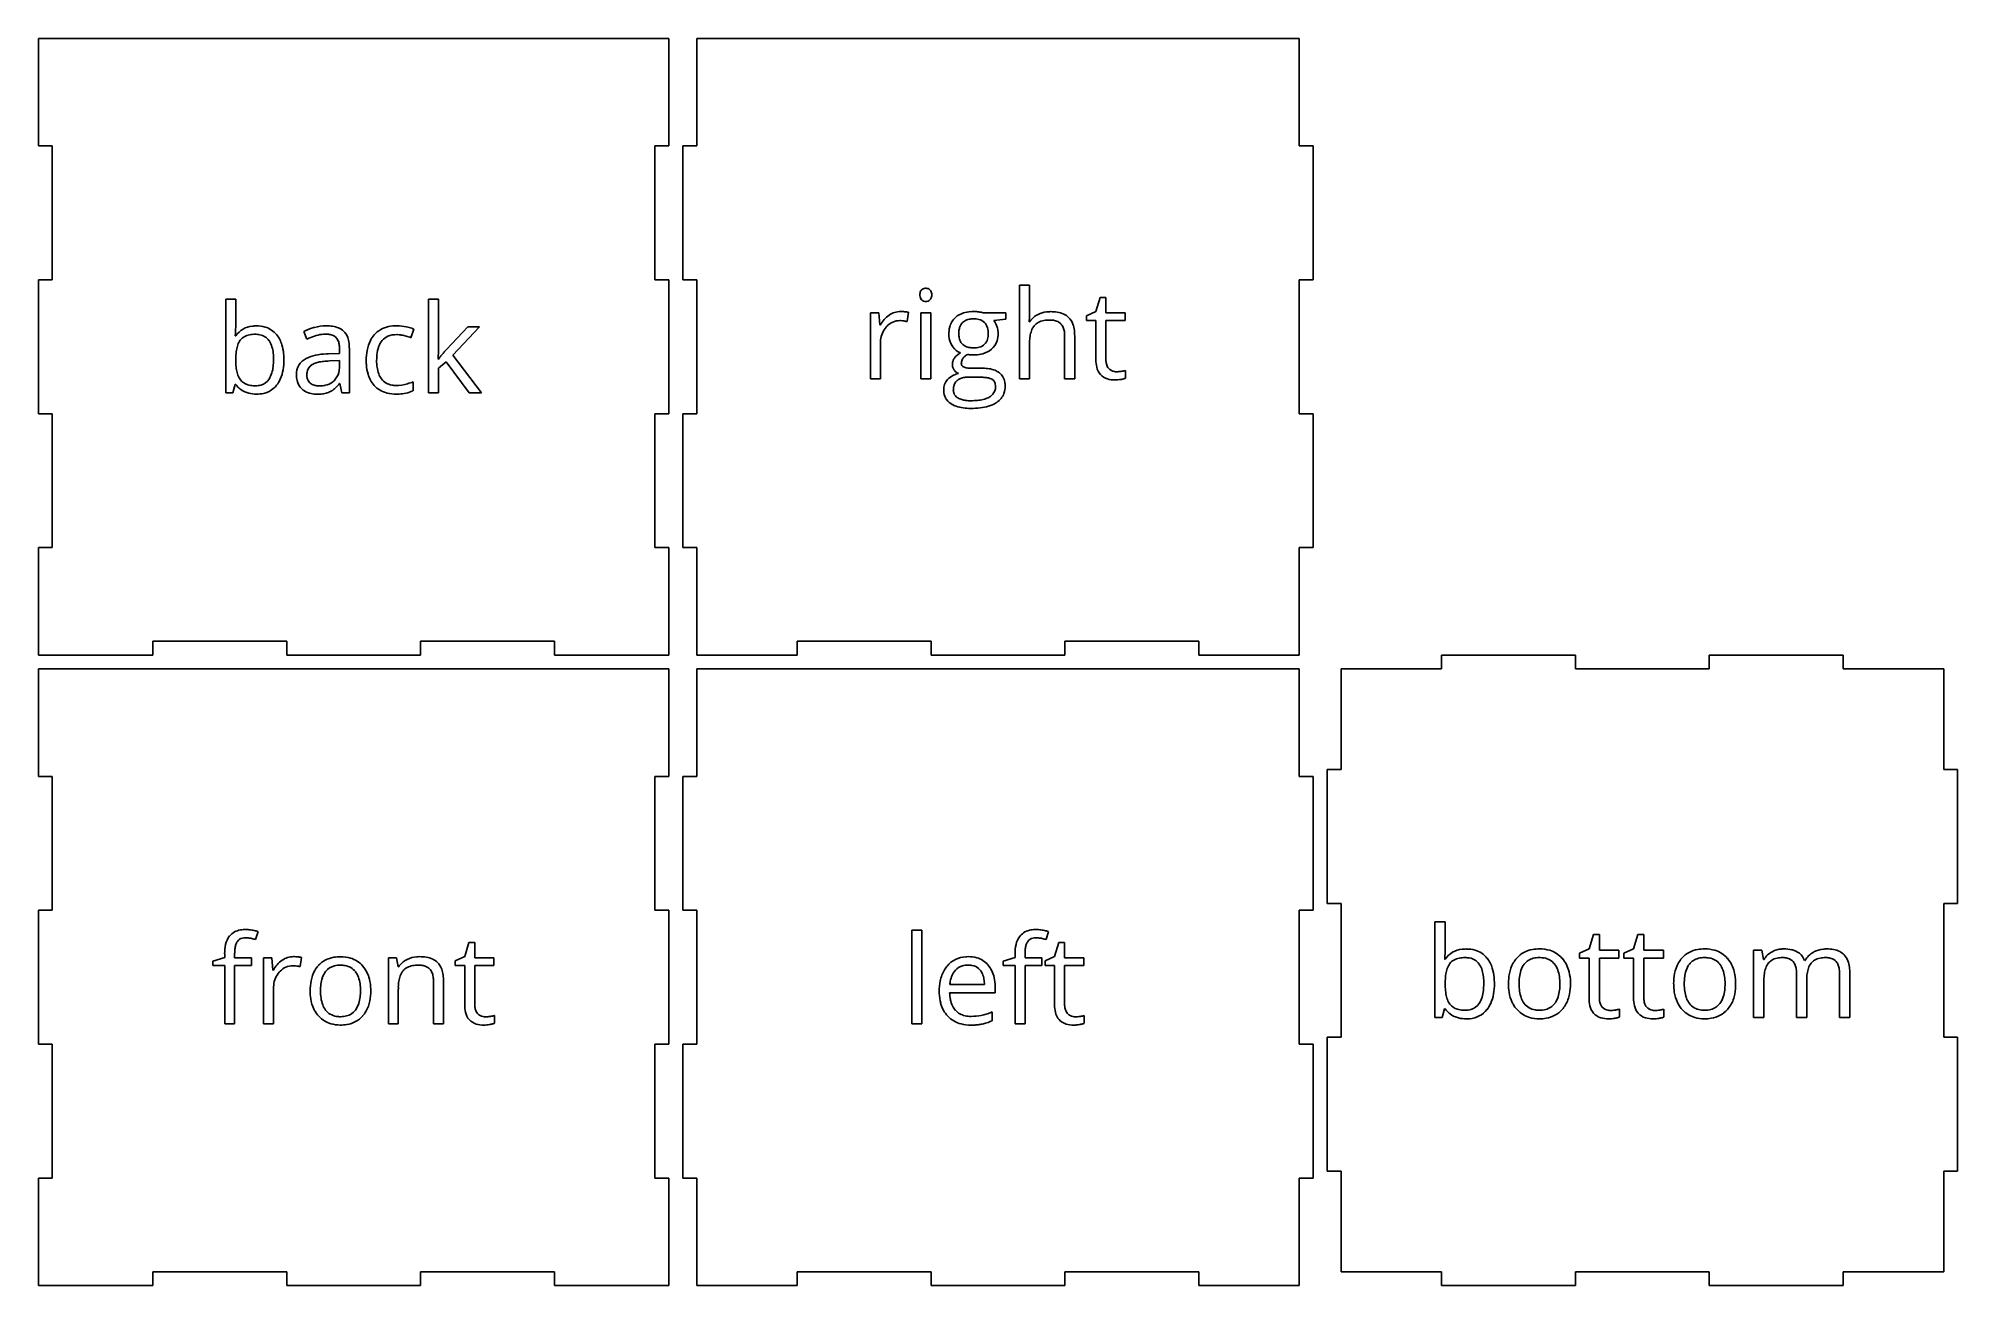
# Model space of a CAD drawing. Header units: millimetres. Extents: x 0 to 414, y 3 to 272.
import ezdxf

# ---------------------------------------------------------------- set-up
doc = ezdxf.new("R2010")
doc.units = ezdxf.units.MM

msp = doc.modelspace()

# ---------------------------------------------------------------- linework, layer by layer
at = {"layer": 'back_labelLayer'}
for p, q in [((40.43, 195.53), (40.43, 215.73)), ((40.43, 215.73), (42.58, 215.73)), ((42.58, 215.73), (42.58, 210.83)), ((84.18, 195.53), (84.18, 215.73)), ((84.18, 215.73), (86.31, 215.73)), ((86.31, 215.73), (86.31, 205.02)), ((42.48, 207.86), (42.58, 207.86)), ((57.92, 207.12), (57.26, 208.77)), ((81.01, 209.28), (80.35, 207.45)), ((88.01, 204.89), (92.61, 209.76)), ((95.17, 209.76), (89.4, 203.69)), ((92.61, 209.76), (95.17, 209.76)), ((62.56, 203.98), (64.97, 204.06)), ((64.97, 204.06), (64.97, 204.94)), ((67.08, 205.24), (67.08, 195.53)), ((89.4, 203.69), (95.57, 195.53)), ((64.92, 202.53), (62.77, 202.43)), ((64.92, 201.24), (64.92, 202.53)), ((86.21, 202.81), (86.31, 202.81)), ((87.94, 202.25), (86.31, 200.85)), ((86.31, 200.85), (86.31, 195.53)), ((92.96, 195.53), (87.94, 202.25)), ((41.97, 195.53), (40.43, 195.53)), ((42.43, 197.36), (41.97, 195.53)), ((42.58, 197.36), (42.43, 197.36)), ((65.05, 197.55), (64.95, 197.55)), ((65.48, 195.53), (65.05, 197.55)), ((67.08, 195.53), (65.48, 195.53)), ((80.81, 197.91), (80.81, 196.01)), ((86.31, 195.53), (84.18, 195.53)), ((95.57, 195.53), (92.96, 195.53))]:
    msp.add_line(p, q, dxfattribs=at)
for centre, radius, start, end in [((10.14, 210.37), 32.43, 355.7239, 358.1259), ((15.67, 209.99), 26.89, 355.4715, 355.6529), ((-2.37, 210.79), 44.95, 358.1123, 0.0484), ((46.6, 205.06), 4.9, 95.1835, 145.1109), ((45.83, 205.17), 2.87, 120.1403, 142.4249), ((46.24, 204.4), 3.75, 100.4469, 119.6701), ((46.69, 202.13), 6.06, 89.5731, 100.7324), ((47.03, 202.63), 7.36, 89.8743, 96.8145), ((46.77, 203.2), 4.99, 78.6781, 90.3749), ((47.11, 203.4), 6.59, 74.2393, 90.5624), ((47.19, 205), 3.14, 35.5408, 79.8011), ((47.55, 205), 4.93, 38.5631, 74.067), ((46.43, 204.13), 6.35, 16.4709, 38.4075), ((61.98, 200.02), 9.94, 106.3569, 118.335), ((64.24, 194.14), 14.44, 112.2122, 115.9641), ((62.83, 197.71), 10.6, 103.6227, 112.432), ((62.4, 198.72), 11.31, 104.5162, 106.549), ((62.09, 200.01), 9.98, 90.0714, 104.6521), ((62, 201.2), 7.02, 90.4485, 103.7666), ((61.96, 202.89), 5.33, 83.6507, 90.1753), ((62.13, 200.89), 9.11, 81.568, 90.3249), ((62.18, 204.68), 3.52, 70.5716, 83.9929), ((62.65, 205.93), 2.19, 42.7296, 71.038), ((62.66, 204.32), 5.64, 68.2273, 81.7494), ((62.45, 205.82), 2.41, 20.4094, 41.448), ((63.39, 206.14), 3.67, 47.8683, 68.2934), ((63.51, 206.38), 3.41, 19.2331, 46.6741), ((61.53, 205.64), 5.53, 6.3379, 19.6815), ((76.91, 204.15), 5.94, 138.655, 152.6854), ((76.62, 204.36), 5.58, 101.4913, 138.3134), ((76.85, 204.45), 3.62, 114.4266, 161.6633), ((77.19, 203.33), 4.78, 88.7194, 112.5668), ((77.29, 201.56), 8.46, 89.5892, 102.1788), ((77.3, 203.33), 4.78, 87.6749, 89.9748), ((77.34, 200.29), 9.73, 77.7702, 89.9475), ((77.22, 201.93), 6.18, 81.691, 87.5079), ((76.84, 199.23), 8.91, 77.2999, 81.7345), ((76.3, 196.74), 11.46, 74.7802, 77.4498), ((76.81, 198.53), 9.59, 68.3294, 74.8831), ((77.16, 199.27), 10.76, 74.6797, 77.9579), ((78.15, 202.88), 7.02, 70.0946, 74.7386), ((79.1, 205.47), 4.26, 63.5034, 70.1861), ((79.56, 206.43), 3.2, 62.9272, 63.1881), ((59.19, 202.67), 16.61, 177.6177, 180.0425), ((54.2, 202.92), 11.61, 171.0668, 177.8457), ((49.39, 203.7), 6.74, 160.8926, 171.2334), ((46.52, 204.72), 3.69, 143.3382, 161.256), ((46.84, 204.75), 3.58, 32.7034, 35.5242), ((45.88, 204.19), 4.69, 15.7779, 32.0151), ((42.79, 203.28), 7.91, 6.1649, 16.0396), ((37.99, 202.73), 12.74, 359.7681, 6.3095), ((43.2, 203.12), 9.74, 5.1338, 16.7973), ((39.12, 202.69), 13.84, 359.8779, 5.4094), ((59.39, 199.61), 3.73, 115.4905, 182.3568), ((61.26, 196.19), 7.63, 101.3568, 117.0799), ((62.76, 189.18), 14.8, 92.4696, 101.7065), ((63.19, 182.93), 21.06, 91.7165, 92.9096), ((61.12, 205.32), 3.83, 7.8273, 20.6042), ((58.78, 204.97), 6.19, 359.6933, 8.0036), ((58.59, 205.27), 8.48, 359.8027, 6.6583), ((82.62, 202.63), 11.9, 169.8978, 180.3689), ((78.48, 203.39), 7.68, 153.0875, 170.1051), ((84.88, 202.61), 11.91, 174.531, 180.1549), ((80.23, 203.13), 7.24, 160.1418, 175.1368), ((16.23, 207.72), 70.15, 356.0329, 356.6443), ((-3.49, 209.05), 89.92, 356.0206, 356.0551), ((44.04, 206.1), 42.29, 356.6325, 357.491), ((60.77, 205.36), 25.55, 357.5041, 358.3307), ((71.95, 205.05), 14.37, 358.2739, 359.8927), ((96.73, 195.44), 12.76, 142.3234, 144.7075), ((103.53, 190.19), 21.35, 140.4331, 142.3366), ((112.39, 182.9), 32.82, 139.2799, 140.4703), ((122.63, 174.1), 46.33, 138.3418, 139.2877), ((56.84, 202.6), 14.26, 179.7763, 185.7075), ((51.22, 202.02), 8.61, 185.5925, 194.2051), ((47.62, 201.09), 4.89, 193.943, 208.0218), ((46.16, 200.35), 3.25, 208.5536, 217.5605), ((45.61, 201.24), 4.95, 326.7105, 343.6662), ((42.73, 202.12), 7.97, 343.4171, 353.6369), ((38.37, 202.63), 12.35, 353.4935, 0.2205), ((44.73, 201.83), 8.17, 335.8306, 350.8255), ((40.32, 202.58), 12.64, 350.6563, 0.338), ((61.09, 199.42), 5.43, 179.5457, 192.6949), ((61.33, 199.45), 3.41, 171.2122, 180.2058), ((61, 199.41), 3.08, 179.5266, 192.7787), ((60.24, 199.66), 2.3, 120.9734, 172.418), ((59.96, 199.16), 2.01, 192.3264, 222.058), ((60.8, 198.82), 3.31, 113.5886, 121.6805), ((61.6, 196.91), 5.38, 102.7995, 113.2433), ((62.56, 192.79), 9.61, 96.3545, 102.9953), ((63.28, 186.61), 15.83, 91.8565, 96.4478), ((61.26, 200.74), 3.61, 314.1892, 347.427), ((59.45, 201.19), 5.48, 346.9178, 0.2825), ((58.1, 201.24), 6.82, 359.8175, 0.0006), ((83.76, 202.54), 13.04, 179.9389, 183.9815), ((80.25, 202.23), 9.51, 183.5914, 196.354), ((77.12, 201.27), 6.24, 196.0167, 221.1349), ((83.4, 202.52), 10.44, 179.7041, 188.0744), ((79.64, 201.97), 6.64, 187.9315, 200.3885), ((77.61, 201.22), 4.47, 200.4184, 216.6393), ((46.47, 200.14), 4.78, 215.585, 245.8362), ((46.04, 200.3), 3.13, 218.169, 253.8047), ((46.83, 200.98), 5.69, 245.9802, 255.5456), ((46.62, 202.08), 5.01, 253.1383, 266.8483), ((47.01, 201.81), 6.54, 255.7755, 270.3186), ((46.78, 204), 6.93, 266.3776, 270.0511), ((46.84, 201.37), 4.3, 269.3869, 285.8631), ((47.06, 202.58), 7.31, 269.9226, 275.5482), ((47.41, 200.39), 5.1, 274.064, 321.4081), ((47.16, 200.21), 3.1, 286.0163, 326.8497), ((46.66, 200.99), 6.06, 321.3161, 335.5436), ((59.26, 198.97), 3.54, 192.0828, 227.4521), ((59.36, 199.11), 3.71, 227.769, 237.805), ((59.67, 199.68), 4.37, 238.3273, 258.9184), ((59.88, 199.11), 1.92, 222.5804, 229.2547), ((60.14, 199.45), 2.35, 229.7837, 254.2724), ((60.13, 201.88), 6.62, 258.672, 270.4047), ((60.49, 200.61), 3.56, 253.9397, 266.4534), ((60.19, 204.97), 9.7, 269.9539, 273.1491), ((60.6, 201.89), 4.85, 266.0783, 270.059), ((60.65, 202.98), 5.94, 269.5792, 282.0414), ((60.35, 202.6), 7.33, 272.9335, 281.4139), ((60.82, 200.29), 4.97, 281.298, 293.7314), ((61.09, 201.06), 3.97, 281.7121, 306.4594), ((61.18, 199.36), 3.97, 294.3933, 304.7371), ((61.28, 200.74), 3.6, 306.9881, 313.856), ((60.13, 200.86), 5.81, 304.8486, 314.8531), ((57.93, 203.09), 8.94, 314.7445, 321.7072), ((76.5, 200.81), 5.46, 221.7976, 256.8021), ((76.76, 200.61), 3.42, 216.9695, 261.3103), ((77.14, 203.32), 8.06, 256.4244, 270.489), ((77.13, 202.36), 5.22, 260.136, 270.2692), ((77.11, 206.17), 9.03, 270.2658, 286.2891), ((77.22, 207.09), 11.82, 269.9655, 272.8643), ((77.4, 204.32), 9.04, 272.598, 282.1878), ((78.03, 201.47), 6.13, 282.0344, 296.9455), ((76.57, 208.22), 11.14, 286.0461, 292.3654)]:
    msp.add_arc(centre, radius, start, end, dxfattribs=at)
at = {"layer": 'back_outsideCutPath'}
for p, q in [((0, 272), (0, 248.81)), ((136, 272), (0, 272)), ((136, 248.81), (136, 272)), ((0, 248.81), (3, 248.81)), ((3, 248.81), (3, 219.94)), ((133, 219.94), (133, 248.81)), ((133, 248.81), (136, 248.81)), ((3, 219.94), (0, 219.94)), ((0, 219.94), (0, 191.06)), ((136, 219.94), (133, 219.94)), ((136, 191.06), (136, 219.94)), ((0, 191.06), (3, 191.06)), ((3, 191.06), (3, 162.19)), ((133, 162.19), (133, 191.06)), ((133, 191.06), (136, 191.06)), ((3, 162.19), (0, 162.19)), ((0, 162.19), (0, 139)), ((136, 162.19), (133, 162.19)), ((136, 139), (136, 162.19)), ((24.69, 139), (24.69, 142)), ((24.69, 142), (53.56, 142)), ((53.56, 142), (53.56, 139)), ((82.44, 139), (82.44, 142)), ((82.44, 142), (111.31, 142)), ((111.31, 142), (111.31, 139)), ((0, 139), (24.69, 139)), ((53.56, 139), (82.44, 139)), ((111.31, 139), (136, 139))]:
    msp.add_line(p, q, dxfattribs=at)
at = {"layer": 'bottom_labelLayer'}
for p, q in [((301.26, 60.8), (301.26, 81.47)), ((301.26, 81.47), (303.46, 81.47)), ((303.46, 81.47), (303.46, 76.45)), ((334.51, 75.62), (335.44, 78.73)), ((335.44, 78.73), (336.72, 78.73)), ((336.72, 78.73), (336.72, 75.36)), ((344.11, 75.62), (345.04, 78.73)), ((345.04, 78.73), (346.32, 78.73)), ((346.32, 78.73), (346.32, 75.36)), ((332.43, 74.71), (334.51, 75.62)), ((332.43, 73.64), (332.43, 74.71)), ((336.72, 75.36), (340.94, 75.36)), ((340.94, 75.36), (340.94, 73.64)), ((342.03, 74.71), (344.11, 75.62)), ((342.03, 73.64), (342.03, 74.71)), ((346.32, 75.36), (350.54, 75.36)), ((350.54, 75.36), (350.54, 73.64)), ((369.99, 60.8), (369.99, 75.36)), ((369.99, 75.36), (371.78, 75.36)), ((371.78, 75.36), (372.14, 73.36)), ((303.35, 73.42), (303.46, 73.42)), ((334.51, 73.64), (332.43, 73.64)), ((334.51, 64.98), (334.51, 73.64)), ((340.94, 73.64), (336.72, 73.64)), ((336.72, 73.64), (336.72, 65.08)), ((344.11, 73.64), (342.03, 73.64)), ((344.11, 64.98), (344.11, 73.64)), ((350.54, 73.64), (346.32, 73.64)), ((346.32, 73.64), (346.32, 65.08)), ((372.14, 73.36), (372.24, 73.36)), ((381.01, 73.15), (381.12, 73.15)), ((372.19, 68.44), (372.19, 60.8)), ((379.26, 60.8), (379.26, 70.27)), ((381.46, 68.93), (381.46, 60.8)), ((388.54, 60.8), (388.54, 70.27)), ((390.74, 70.3), (390.74, 60.8)), ((303.3, 62.67), (302.84, 60.8)), ((303.46, 62.67), (303.3, 62.67)), ((341.05, 62.62), (341.05, 60.93)), ((350.65, 62.62), (350.65, 60.93)), ((302.84, 60.8), (301.26, 60.8)), ((372.19, 60.8), (369.99, 60.8)), ((381.46, 60.8), (379.26, 60.8)), ((390.74, 60.8), (388.54, 60.8))]:
    msp.add_line(p, q, dxfattribs=at)
for centre, radius, start, end in [((270.29, 75.98), 33.17, 355.7239, 358.1259), ((257.49, 76.41), 45.97, 358.1123, 0.0484), ((307.57, 70.55), 5.01, 95.1835, 145.1109), ((308.01, 68.07), 7.53, 89.8743, 96.8145), ((308.09, 68.86), 6.74, 74.2393, 90.5624), ((308.54, 70.49), 5.04, 38.5631, 74.067), ((323.23, 69.73), 5.83, 99.1759, 137.9833), ((323.79, 67.06), 8.56, 89.7326, 100.076), ((323.91, 68.21), 7.41, 73.5223, 90.5692), ((324.34, 69.79), 5.77, 41.1446, 73.2134), ((358.86, 69.73), 5.83, 99.1759, 137.9833), ((359.43, 67.06), 8.56, 89.7326, 100.076), ((359.54, 68.21), 7.41, 73.5223, 90.5692), ((359.98, 69.79), 5.77, 41.1446, 73.2134), ((375.98, 71.17), 4.33, 117.121, 149.5424), ((376.42, 70.38), 5.23, 93.8343, 117.5072), ((376.54, 69.3), 6.32, 89.9662, 94.2832), ((376.62, 68.4), 7.22, 77.5572, 90.5513), ((377.29, 71.29), 4.26, 52.7027, 78.0054), ((377.52, 71.73), 3.76, 22.2098, 51.4971), ((385.11, 70.86), 4.6, 119.4042, 150.1829), ((385.62, 70.09), 5.53, 118.2583, 120.063), ((385.62, 70.03), 5.58, 95.8635, 117.9693), ((385.81, 68.66), 6.96, 89.9197, 96.2618), ((385.87, 67.96), 7.66, 79.9361, 90.3804), ((386.38, 70.72), 4.85, 62.9723, 80.1665), ((386.91, 71.82), 3.63, 44.229, 62.6229), ((275.85, 75.6), 27.59, 355.4718, 355.6526), ((310.43, 69.16), 6.9, 160.8926, 171.2334), ((307.48, 70.2), 3.77, 143.3382, 161.256), ((306.78, 70.67), 2.93, 120.1403, 142.4249), ((307.21, 69.87), 3.83, 100.447, 119.6701), ((307.66, 67.55), 6.2, 89.5731, 100.7324), ((307.74, 68.65), 5.1, 78.6781, 90.3749), ((308.18, 70.49), 3.22, 35.5408, 79.8011), ((307.81, 70.23), 3.66, 32.7034, 35.5242), ((306.83, 69.67), 4.79, 15.7779, 32.0151), ((303.67, 68.73), 8.09, 6.1649, 16.0396), ((307.39, 69.6), 6.5, 16.4709, 38.4075), ((304.09, 68.56), 9.96, 5.1339, 16.7973), ((324.67, 68.94), 7.48, 150.7111, 169.4696), ((323.43, 69.57), 6.09, 138.176, 150.2287), ((326.84, 68.68), 7.4, 162.0653, 173.1675), ((324.14, 69.58), 4.56, 142.9026, 162.375), ((323.28, 70.18), 3.51, 103.4685, 142.3119), ((323.72, 68.5), 5.25, 89.4806, 103.8805), ((323.8, 68.19), 5.56, 79.3454, 90.3175), ((324.22, 70.08), 3.63, 37.9578, 80.4006), ((323.48, 69.55), 4.54, 20.0257, 37.435), ((321.23, 68.73), 6.93, 7.744, 20.069), ((323.51, 69.08), 6.87, 13.5014, 41.0703), ((320.31, 68.24), 10.18, 1.1277, 13.88), ((360.31, 68.94), 7.48, 150.7111, 169.4696), ((359.07, 69.57), 6.09, 138.176, 150.2287), ((362.47, 68.68), 7.4, 162.0653, 173.1675), ((359.77, 69.58), 4.56, 142.9026, 162.375), ((358.91, 70.18), 3.51, 103.4685, 142.3119), ((359.35, 68.5), 5.25, 89.4806, 103.8805), ((359.43, 68.19), 5.56, 79.3454, 90.3175), ((359.85, 70.08), 3.63, 37.9578, 80.4006), ((359.11, 69.55), 4.54, 20.0257, 37.435), ((356.87, 68.73), 6.93, 7.744, 20.069), ((359.15, 69.08), 6.87, 13.5014, 41.0703), ((355.94, 68.24), 10.18, 1.1277, 13.88), ((378.81, 69.33), 6.56, 161.0234, 171.4469), ((376.11, 70.29), 3.7, 143.077, 161.3914), ((375.44, 70.74), 2.89, 123.702, 142.3022), ((375.73, 70.24), 3.46, 101.1546, 123.0656), ((376.15, 68.27), 5.48, 89.5573, 101.4832), ((376.2, 68.59), 5.16, 85.5238, 90.0793), ((376.34, 70.09), 3.66, 72.3601, 85.9562), ((376.77, 71.36), 2.31, 41.0611, 72.8994), ((376.47, 71.17), 2.66, 20.7071, 40.0218), ((375.15, 70.66), 4.08, 7.9865, 20.795), ((372.75, 70.3), 6.5, 359.6948, 8.1471), ((387.48, 69.49), 5.98, 160.8732, 172.5272), ((385.27, 70.27), 3.64, 140.9765, 161.1699), ((384.69, 70.7), 2.92, 122.3597, 140.2884), ((385.01, 70.12), 3.58, 101.0032, 121.7841), ((385.44, 68.08), 5.67, 89.5621, 101.2962), ((385.49, 68.63), 5.12, 85.8145, 90.0685), ((385.63, 70.08), 3.66, 72.6396, 86.2568), ((386.05, 71.36), 2.32, 41.0408, 73.1793), ((385.76, 71.17), 2.66, 20.7071, 40.0218), ((384.43, 70.66), 4.08, 7.9865, 20.795), ((382.04, 70.3), 6.5, 359.6948, 8.1471), ((386.75, 71.75), 3.8, 19.5612, 43.3161), ((384.45, 70.88), 6.26, 7.5042, 19.9645), ((380.63, 70.35), 10.11, 359.7107, 7.6907), ((320.45, 68.1), 16.99, 177.6177, 180.0425), ((318.04, 68.03), 14.58, 179.7763, 185.7075), ((315.34, 68.36), 11.87, 171.0668, 177.8457), ((312.29, 67.44), 8.8, 185.5925, 194.2051), ((303.61, 67.54), 8.15, 343.4171, 353.6369), ((298.76, 68.17), 13.03, 359.7681, 6.3095), ((299.15, 68.07), 12.63, 353.4935, 0.2205), ((301.15, 68.02), 12.93, 350.6563, 0.338), ((299.92, 68.12), 14.15, 359.8779, 5.4094), ((328.56, 68.17), 11.45, 169.2443, 180.3881), ((328.14, 68.05), 11.03, 179.7745, 189.0933), ((325.31, 67.57), 8.16, 188.9102, 205.3171), ((331.05, 68.14), 11.65, 173.0086, 180.2464), ((330.56, 68.03), 11.16, 179.706, 187.9161), ((326.47, 67.45), 7.03, 187.7639, 200.0977), ((320.59, 67.57), 7.58, 342.3616, 353.7537), ((317.2, 68.15), 11, 359.7076, 7.8973), ((316.59, 68.05), 11.61, 353.5363, 0.2014), ((319.1, 68.01), 11.39, 349.1762, 0.3863), ((317.55, 68.09), 12.94, 359.9919, 1.5419), ((364.19, 68.17), 11.45, 169.2443, 180.3881), ((363.78, 68.05), 11.03, 179.7745, 189.0933), ((360.94, 67.57), 8.16, 188.9102, 205.3171), ((366.68, 68.14), 11.65, 173.0086, 180.2464), ((366.2, 68.03), 11.16, 179.706, 187.9161), ((362.1, 67.45), 7.03, 187.7639, 200.0977), ((356.22, 67.57), 7.58, 342.3616, 353.7537), ((352.84, 68.15), 11, 359.7076, 7.8973), ((352.22, 68.05), 11.61, 353.5363, 0.2014), ((354.73, 68.01), 11.39, 349.1762, 0.3863), ((353.18, 68.09), 12.94, 359.9919, 1.5419), ((387.54, 68.44), 15.35, 178.0976, 180.0253), ((383.27, 68.63), 11.08, 171.3042, 178.3502), ((391.15, 68.98), 9.69, 172.3776, 180.183), ((393.76, 68.93), 12.3, 179.8946, 180.0001), ((307.43, 65.51), 4.88, 215.585, 245.8362), ((308.61, 66.49), 5, 193.943, 208.0218), ((307.12, 65.73), 3.33, 208.5537, 217.5605), ((307, 65.68), 3.2, 218.169, 253.8047), ((307.59, 67.51), 5.12, 253.1382, 266.8483), ((307.76, 69.47), 7.09, 266.3776, 270.0511), ((307.81, 66.78), 4.4, 269.3869, 285.8631), ((308.39, 65.78), 5.22, 274.064, 321.4081), ((308.14, 65.6), 3.17, 286.0163, 326.8497), ((306.56, 66.64), 5.06, 326.7105, 343.6662), ((307.63, 66.39), 6.2, 321.3161, 335.5436), ((305.65, 67.25), 8.36, 335.8306, 350.8255), ((324.47, 67.22), 7.25, 205.656, 208.4462), ((323.38, 66.55), 5.97, 207.7947, 238.6758), ((324.21, 66.62), 4.63, 200.0846, 216.9132), ((323.39, 66.03), 3.61, 217.301, 261.7099), ((323.77, 67.86), 5.48, 260.5033, 270.2477), ((323.84, 67.5), 5.12, 269.4482, 284.7256), ((324.25, 66), 3.56, 284.5662, 322.6334), ((324.33, 66.47), 5.88, 278.8959, 317.9979), ((323.3, 66.68), 4.73, 323.0089, 342.6391), ((324.11, 66.64), 6.15, 318.144, 329.7566), ((322.93, 67.25), 7.48, 330.2507, 349.4116), ((341.44, 64.91), 6.93, 179.3551, 192.8478), ((337.96, 63.97), 3.33, 190.3818, 253.8772), ((341.16, 65.05), 4.44, 179.6417, 189.7506), ((339.59, 64.77), 2.85, 189.5479, 205.7874), ((338.94, 64.47), 2.14, 206.1295, 221.4084), ((338.87, 64.42), 2.05, 221.5949, 262.3505), ((339.04, 65.3), 2.95, 261.3266, 270.1913), ((339.07, 69.59), 7.24, 269.8804, 278.3028), ((339.14, 69.03), 6.67, 278.4155, 279.008), ((338.33, 74.22), 11.93, 278.9589, 280.5105), ((339.1, 70.07), 7.7, 280.4848, 282.6268), ((339.78, 67.05), 4.61, 282.5877, 285.5795), ((340.12, 65.8), 3.31, 285.7237, 286.2565), ((351.04, 64.91), 6.93, 179.3551, 192.8478), ((347.57, 63.97), 3.33, 190.3818, 253.8772), ((350.76, 65.05), 4.44, 179.6417, 189.7506), ((349.19, 64.77), 2.85, 189.5479, 205.7874), ((348.55, 64.47), 2.14, 206.1295, 221.4084), ((348.47, 64.42), 2.05, 221.5949, 262.3505), ((348.65, 65.3), 2.95, 261.3266, 270.1913), ((348.67, 69.59), 7.24, 269.8804, 278.3028), ((348.74, 69.03), 6.67, 278.4155, 279.008), ((347.93, 74.22), 11.93, 278.9589, 280.5105), ((348.7, 70.07), 7.7, 280.4848, 282.6268), ((349.38, 67.05), 4.61, 282.5877, 285.5795), ((349.72, 65.8), 3.31, 285.7237, 286.2565), ((360.1, 67.22), 7.25, 205.656, 208.4462), ((359.01, 66.55), 5.97, 207.7947, 238.6758), ((359.84, 66.62), 4.63, 200.0846, 216.9132), ((359.02, 66.03), 3.61, 217.301, 261.7099), ((359.4, 67.86), 5.48, 260.5033, 270.2477), ((359.48, 67.5), 5.12, 269.4482, 284.7256), ((359.88, 66), 3.56, 284.5662, 322.6334), ((359.96, 66.47), 5.88, 278.8959, 317.9979), ((358.93, 66.68), 4.73, 323.0089, 342.6391), ((359.75, 66.64), 6.15, 318.144, 329.7566), ((358.57, 67.25), 7.48, 330.2507, 349.4116), ((307.8, 66.37), 5.82, 245.9802, 255.5456), ((307.99, 67.22), 6.69, 255.7755, 270.3185), ((308.04, 68.01), 7.48, 269.9226, 275.5482), ((323.45, 66.7), 6.14, 238.8116, 253.2428), ((323.69, 67.61), 7.08, 253.5437, 270.4182), ((323.78, 69.1), 8.56, 269.7503, 279.8033), ((338.65, 66.29), 5.76, 253.7848, 270.8853), ((338.73, 66.18), 5.65, 270.003, 270.7606), ((338.7, 67.41), 6.87, 270.8933, 275.5484), ((338.45, 70.08), 9.56, 275.526, 279.294), ((338.67, 68.79), 8.24, 279.1862, 280.1144), ((339.04, 66.78), 6.21, 280.0069, 283.3736), ((339.6, 64.48), 3.84, 283.307, 288.1197), ((340.12, 62.89), 2.17, 287.9889, 295.3048), ((348.25, 66.29), 5.76, 253.7848, 270.8853), ((348.34, 66.18), 5.65, 270.003, 270.7606), ((348.3, 67.41), 6.87, 270.8933, 275.5484), ((348.05, 70.08), 9.56, 275.526, 279.294), ((348.28, 68.79), 8.24, 279.1862, 280.1144), ((348.65, 66.78), 6.21, 280.0069, 283.3736), ((349.2, 64.48), 3.84, 283.307, 288.1197), ((349.72, 62.89), 2.17, 287.9889, 295.3048), ((359.09, 66.7), 6.14, 238.8116, 253.2428), ((359.32, 67.61), 7.08, 253.5437, 270.4182), ((359.41, 69.1), 8.56, 269.7503, 279.8033)]:
    msp.add_arc(centre, radius, start, end, dxfattribs=at)
at = {"layer": 'bottom_outsideCutPath'}
for p, q in [((331.56, 139), (302.69, 139)), ((302.69, 139), (302.69, 136)), ((331.56, 136), (331.56, 139)), ((389.31, 139), (360.44, 139)), ((360.44, 139), (360.44, 136)), ((389.31, 136), (389.31, 139)), ((281, 136), (281, 114.31)), ((302.69, 136), (281, 136)), ((360.44, 136), (331.56, 136)), ((411, 136), (389.31, 136)), ((411, 114.31), (411, 136)), ((281, 114.31), (278, 114.31)), ((278, 114.31), (278, 85.44)), ((414, 114.31), (411, 114.31)), ((414, 85.44), (414, 114.31)), ((278, 85.44), (281, 85.44)), ((281, 85.44), (281, 56.56)), ((411, 56.56), (411, 85.44)), ((411, 85.44), (414, 85.44)), ((281, 56.56), (278, 56.56)), ((278, 56.56), (278, 27.69)), ((414, 56.56), (411, 56.56)), ((414, 27.69), (414, 56.56)), ((278, 27.69), (281, 27.69)), ((281, 27.69), (281, 6)), ((411, 6), (411, 27.69)), ((411, 27.69), (414, 27.69)), ((281, 6), (302.69, 6)), ((302.69, 6), (302.69, 3)), ((331.56, 3), (331.56, 6)), ((331.56, 6), (360.44, 6)), ((360.44, 6), (360.44, 3)), ((389.31, 3), (389.31, 6)), ((389.31, 6), (411, 6)), ((302.69, 3), (331.56, 3)), ((360.44, 3), (389.31, 3))]:
    msp.add_line(p, q, dxfattribs=at)
at = {"layer": 'front_labelLayer'}
for p, q in [((47.42, 79.35), (46.86, 77.62)), ((40.19, 73.77), (40.19, 74.56)), ((42.34, 74.61), (42.34, 73.69)), ((91.97, 73.95), (92.88, 76.99)), ((92.88, 76.99), (94.13, 76.99)), ((94.13, 76.99), (94.13, 73.69)), ((37.64, 72.99), (40.19, 73.77)), ((37.64, 72.01), (37.64, 72.99)), ((40.19, 72.01), (37.64, 72.01)), ((40.19, 59.45), (40.19, 72.01)), ((42.34, 73.69), (45.97, 73.69)), ((45.97, 72.01), (42.34, 72.01)), ((42.34, 72.01), (42.34, 59.45)), ((45.97, 73.69), (45.97, 72.01)), ((48.56, 59.45), (48.56, 73.69)), ((48.56, 73.69), (50.34, 73.69)), ((50.34, 73.69), (50.59, 71.05)), ((50.59, 71.05), (50.69, 71.05)), ((56.76, 73.79), (56.46, 71.79)), ((75.49, 59.45), (75.49, 73.69)), ((75.49, 73.69), (77.24, 73.69)), ((77.24, 73.69), (77.59, 71.74)), ((77.59, 71.74), (77.7, 71.74)), ((89.93, 73.05), (91.97, 73.95)), ((89.93, 72.01), (89.93, 73.05)), ((91.97, 72.01), (89.93, 72.01)), ((91.97, 63.55), (91.97, 72.01)), ((94.13, 73.69), (98.26, 73.69)), ((98.26, 72.01), (94.13, 72.01)), ((94.13, 72.01), (94.13, 63.64)), ((98.26, 73.69), (98.26, 72.01)), ((50.72, 67.09), (50.72, 59.45)), ((77.64, 66.92), (77.64, 59.45)), ((85.23, 59.45), (85.23, 68.66)), ((87.39, 68.74), (87.39, 59.45)), ((42.34, 59.45), (40.19, 59.45)), ((50.72, 59.45), (48.56, 59.45)), ((77.64, 59.45), (75.49, 59.45)), ((87.39, 59.45), (85.23, 59.45)), ((98.36, 61.23), (98.36, 59.58))]:
    msp.add_line(p, q, dxfattribs=at)
for centre, radius, start, end in [((44.15, 75.97), 3.78, 98.2551, 139.6203), ((44.73, 73.25), 6.55, 89.6697, 99.9314), ((44.73, 72.86), 6.94, 81.5641, 89.7018), ((44.25, 69.46), 10.38, 75.974, 81.6565), ((43.41, 65.98), 13.96, 73.2963, 76.0946), ((48.92, 74.66), 8.74, 167.5776, 180.6587), ((44.81, 75.62), 4.52, 141.7434, 168.2322), ((52.52, 74.62), 10.18, 178.1973, 180.0232), ((49.74, 74.73), 7.39, 171.6528, 178.4383), ((46.78, 75.18), 4.41, 161.8438, 171.7847), ((44.97, 75.79), 2.49, 145.0689, 162.1802), ((44.44, 76.13), 1.87, 102.7677, 144.338), ((44.71, 75.12), 2.91, 89.4859, 103.4197), ((44.71, 73.39), 4.64, 83.0761, 89.7927), ((44.43, 71.12), 6.93, 76.5183, 83.0217), ((43.62, 67.67), 10.47, 71.9613, 76.5918), ((57.04, 67.48), 7.28, 139.4139, 150.6033), ((55.66, 67.35), 4.92, 138.9576, 174.5422), ((55.73, 68.6), 5.56, 124.2321, 139.4161), ((55.79, 67.22), 5.11, 135.6209, 138.8377), ((54.88, 68.25), 3.74, 89.6335, 137.0881), ((55.03, 69.65), 4.3, 89.6797, 124.4406), ((54.9, 66.93), 5.06, 87.3436, 89.966), ((55.08, 64.05), 9.9, 84.9923, 90.1281), ((54.81, 65.37), 6.62, 81.5884, 87.1917), ((54.39, 62.52), 9.5, 77.4454, 81.636), ((55.32, 66.71), 7.22, 78.4892, 85.0266), ((66.02, 67.41), 7.32, 150.7111, 169.4695), ((64.81, 68.03), 5.96, 138.176, 150.2287), ((64.61, 68.19), 5.7, 99.1759, 137.9833), ((65.5, 68.04), 4.46, 142.9026, 162.375), ((64.66, 68.63), 3.43, 103.4685, 142.3119), ((65.16, 65.57), 8.37, 89.7326, 100.076), ((65.09, 66.99), 5.13, 89.4806, 103.8805), ((65.17, 66.68), 5.44, 79.3454, 90.3175), ((65.27, 66.7), 7.24, 73.5223, 90.5692), ((65.58, 68.53), 3.55, 37.9578, 80.4006), ((65.7, 68.25), 5.64, 41.1446, 73.2134), ((64.85, 68.01), 4.44, 20.0257, 37.4351), ((64.89, 67.55), 6.71, 13.5014, 41.0703), ((81.38, 69.4), 4.37, 116.9443, 147.6526), ((81.39, 68.65), 3.52, 140.1519, 160.3146), ((80.98, 68.92), 3.04, 118.5439, 139.1927), ((81.84, 68.64), 5.25, 115.8072, 117.6068), ((81.45, 68.01), 4.06, 100.1176, 118.1603), ((82.07, 68.1), 5.84, 94.3227, 115.5454), ((81.91, 65.59), 6.53, 89.5933, 100.3718), ((82.21, 66.89), 7.06, 89.9579, 94.7109), ((81.97, 66.4), 5.72, 84.0198, 90.151), ((82.27, 65.44), 8.51, 80.5585, 90.3538), ((82.19, 68.24), 3.86, 71.0828, 84.3691), ((82.67, 69.59), 2.43, 43.3791, 71.5386), ((82.8, 68.52), 5.39, 65.1094, 80.7638), ((82.54, 69.53), 2.56, 22.7024, 42.3419), ((81.39, 69.06), 3.81, 8.4932, 22.658), ((83.42, 69.9), 3.87, 46.5584, 64.8782), ((83.47, 70.04), 3.74, 19.3849, 45.5997), ((81.31, 69.23), 6.05, 6.9634, 19.8363), ((57.26, 67.1), 6.54, 173.6908, 180.0883), ((69.82, 66.66), 11.19, 169.2443, 180.3881), ((69.41, 66.54), 10.79, 179.7745, 189.0933), ((72.26, 66.63), 11.39, 173.0086, 180.2464), ((71.78, 66.53), 10.92, 179.706, 187.9161), ((68.14, 67.16), 7.24, 162.0653, 173.1675), ((62.66, 67.2), 6.78, 7.744, 20.069), ((58.72, 66.64), 10.76, 359.7076, 7.8973), ((58.12, 66.54), 11.36, 353.5363, 0.2014), ((61.75, 66.73), 9.95, 1.1277, 13.88), ((60.57, 66.51), 11.14, 349.1762, 0.3863), ((59.05, 66.59), 12.65, 359.9919, 1.542), ((91.46, 66.93), 13.81, 178.081, 180.0237), ((87.83, 67.09), 10.19, 171.1766, 178.3218), ((83.84, 67.73), 6.14, 159.9535, 171.3801), ((79.13, 68.7), 6.09, 359.6714, 8.6877), ((77.98, 68.78), 9.41, 359.7631, 7.2116), ((66.64, 66.07), 7.98, 188.9102, 205.3171), ((65.82, 65.73), 7.09, 205.656, 208.4461), ((64.75, 65.08), 5.84, 207.7947, 238.6758), ((67.78, 65.95), 6.87, 187.7639, 200.0977), ((65.57, 65.14), 4.52, 200.0846, 216.9132), ((64.76, 64.57), 3.53, 217.3009, 261.7099), ((65.61, 64.54), 3.49, 284.5662, 322.6334), ((64.68, 65.21), 4.63, 323.0089, 342.639), ((62.03, 66.07), 7.42, 342.3616, 353.7538), ((65.47, 65.16), 6.01, 318.144, 329.7566), ((64.32, 65.76), 7.31, 330.2507, 349.4116), ((98.75, 63.47), 6.78, 179.3551, 192.8478), ((98.47, 63.61), 4.34, 179.6416, 189.7506), ((96.93, 63.34), 2.78, 189.548, 205.7874), ((96.3, 63.05), 2.09, 206.1294, 221.4084), ((64.83, 65.23), 6, 238.8116, 253.2428), ((65.06, 66.12), 6.92, 253.5437, 270.4182), ((65.14, 66.35), 5.35, 260.5033, 270.2477), ((65.15, 67.57), 8.37, 269.7503, 279.8033), ((65.21, 66.01), 5.01, 269.4482, 284.7256), ((65.68, 65), 5.75, 278.8959, 317.9979), ((95.35, 62.55), 3.26, 190.3818, 253.8772), ((96.01, 64.82), 5.63, 253.7848, 270.8853), ((96.23, 62.99), 2, 221.5949, 262.3505), ((96.4, 63.86), 2.88, 261.3266, 270.1913), ((96.1, 64.72), 5.53, 270.0033, 270.7606), ((96.07, 65.91), 6.72, 270.8933, 275.5484), ((96.43, 68.05), 7.08, 269.8804, 278.3028), ((95.82, 68.53), 9.34, 275.526, 279.294), ((96.04, 67.26), 8.06, 279.1863, 280.1143), ((96.49, 67.51), 6.53, 278.4157, 279.0079), ((96.4, 65.3), 6.07, 280.0071, 283.3734), ((95.7, 72.58), 11.66, 278.959, 280.5104), ((96.94, 63.05), 3.75, 283.307, 288.1198), ((96.46, 68.52), 7.53, 280.4848, 282.6268), ((97.12, 65.57), 4.51, 282.5877, 285.5795), ((97.45, 61.5), 2.12, 287.9887, 295.3048), ((97.45, 64.34), 3.24, 285.7237, 286.2562)]:
    msp.add_arc(centre, radius, start, end, dxfattribs=at)
at = {"layer": 'front_outsideCutPath'}
for p, q in [((0, 136), (0, 112.81)), ((136, 136), (0, 136)), ((136, 112.81), (136, 136)), ((0, 112.81), (3, 112.81)), ((3, 112.81), (3, 83.94)), ((133, 83.94), (133, 112.81)), ((133, 112.81), (136, 112.81)), ((3, 83.94), (0, 83.94)), ((0, 83.94), (0, 55.06)), ((136, 83.94), (133, 83.94)), ((136, 55.06), (136, 83.94)), ((0, 55.06), (3, 55.06)), ((3, 55.06), (3, 26.19)), ((133, 26.19), (133, 55.06)), ((133, 55.06), (136, 55.06)), ((3, 26.19), (0, 26.19)), ((0, 26.19), (0, 3)), ((136, 26.19), (133, 26.19)), ((136, 3), (136, 26.19)), ((24.69, 3), (24.69, 6)), ((24.69, 6), (53.56, 6)), ((53.56, 6), (53.56, 3)), ((82.44, 3), (82.44, 6)), ((82.44, 6), (111.31, 6)), ((111.31, 6), (111.31, 3)), ((0, 3), (24.69, 3)), ((53.56, 3), (82.44, 3)), ((111.31, 3), (136, 3))]:
    msp.add_line(p, q, dxfattribs=at)
at = {"layer": 'left_labelLayer'}
for p, q in [((188.39, 59.45), (188.39, 79.66)), ((188.39, 79.66), (190.55, 79.66)), ((190.55, 79.66), (190.55, 59.45)), ((217.92, 79.35), (217.36, 77.62)), ((210.68, 73.77), (210.68, 74.56)), ((212.84, 74.61), (212.84, 73.69)), ((219.22, 73.95), (220.12, 76.99)), ((220.12, 76.99), (221.37, 76.99)), ((221.37, 76.99), (221.37, 73.69)), ((208.14, 72.99), (210.68, 73.77)), ((208.14, 72.01), (208.14, 72.99)), ((210.68, 72.01), (208.14, 72.01)), ((210.68, 59.45), (210.68, 72.01)), ((212.84, 73.69), (216.46, 73.69)), ((216.46, 72.01), (212.84, 72.01)), ((212.84, 72.01), (212.84, 59.45)), ((216.46, 73.69), (216.46, 72.01)), ((217.18, 73.05), (219.22, 73.95)), ((217.18, 72.01), (217.18, 73.05)), ((219.22, 72.01), (217.18, 72.01)), ((219.22, 63.55), (219.22, 72.01)), ((221.37, 73.69), (225.5, 73.69)), ((225.5, 72.01), (221.37, 72.01)), ((221.37, 72.01), (221.37, 63.64)), ((225.5, 73.69), (225.5, 72.01)), ((196.62, 67.94), (204.06, 67.94)), ((206.37, 67.55), (206.37, 66.18)), ((206.37, 66.18), (196.56, 66.18)), ((190.55, 59.45), (188.39, 59.45)), ((205.76, 62.04), (205.76, 60.12)), ((212.84, 59.45), (210.68, 59.45)), ((225.61, 61.23), (225.61, 59.58))]:
    msp.add_line(p, q, dxfattribs=at)
for centre, radius, start, end in [((214.64, 75.97), 3.78, 98.2551, 139.6203), ((215.23, 73.25), 6.55, 89.6697, 99.9314), ((215.23, 72.86), 6.94, 81.5641, 89.7018), ((214.74, 69.46), 10.38, 75.974, 81.6565), ((213.91, 65.98), 13.96, 73.2963, 76.0946), ((219.42, 74.66), 8.74, 167.5776, 180.6587), ((215.31, 75.62), 4.52, 141.7434, 168.2322), ((220.23, 74.73), 7.39, 171.6528, 178.4383), ((223.02, 74.62), 10.18, 178.1973, 180.0232), ((217.28, 75.18), 4.41, 161.8438, 171.7847), ((215.47, 75.79), 2.49, 145.0689, 162.1802), ((214.94, 76.13), 1.87, 102.7677, 144.338), ((215.2, 75.12), 2.91, 89.4859, 103.4197), ((215.21, 73.39), 4.64, 83.0761, 89.7927), ((214.93, 71.12), 6.93, 76.5183, 83.0217), ((214.12, 67.67), 10.47, 71.9613, 76.5918), ((201.95, 67.28), 7.55, 149.4071, 169.1854), ((200.92, 67.83), 6.38, 140.1056, 148.9067), ((200.29, 68.41), 5.52, 92.4763, 140.5386), ((200.99, 68.18), 4.26, 138.0995, 160.5866), ((200.25, 68.83), 3.28, 106.4657, 137.9176), ((200.51, 67.89), 4.25, 89.4422, 106.209), ((200.57, 66.33), 7.62, 89.9638, 93.9176), ((200.57, 67.71), 4.43, 79.6469, 90.291), ((200.64, 67.38), 6.57, 74.2126, 90.545), ((200.89, 69.16), 2.95, 40.0823, 80.6243), ((201.05, 68.9), 5, 41.2065, 74.0233), ((200.58, 68.93), 3.34, 23.4822, 39.7072), ((200.27, 68.22), 6.03, 11.5994, 41.1496), ((205.65, 66.53), 11.32, 168.9539, 180.3843), ((206.65, 66.45), 12.32, 179.9887, 181.7991), ((204.73, 67.19), 8.15, 172.1545, 174.7615), ((202.87, 67.49), 6.27, 160.3353, 172.5315), ((199.34, 68.4), 4.69, 8.7342, 23.2772), ((196.71, 67.98), 7.35, 359.6745, 8.9225), ((197.59, 67.6), 8.78, 359.6148, 12.0336), ((203.88, 66.29), 9.54, 181.3575, 194.492), ((200.79, 65.45), 6.35, 194.0877, 223.0538), ((205.22, 66.35), 8.65, 181.1447, 190.8007), ((202.16, 65.75), 5.54, 190.6006, 206.0275), ((200.81, 65.11), 4.05, 206.295, 222.5558), ((200.69, 65.05), 3.92, 223.0645, 258.1401), ((225.99, 63.47), 6.78, 179.3551, 192.8478), ((225.71, 63.61), 4.34, 179.6416, 189.7506), ((224.18, 63.34), 2.78, 189.548, 205.7874), ((223.55, 63.05), 2.09, 206.1294, 221.4084), ((200.45, 65.2), 5.93, 223.5466, 256.1957), ((201.06, 67.57), 8.38, 256.0088, 270.4848), ((201.17, 67.01), 5.94, 257.5312, 270.4319), ((201.15, 76.76), 17.57, 269.9669, 271.9931), ((201.17, 72.46), 11.39, 270.1984, 292.209), ((201.31, 72.52), 13.33, 271.912, 275.9727), ((201.77, 68.27), 9.05, 275.9055, 281.6604), ((201.54, 69.09), 9.9, 281.9936, 287.8851), ((200.6, 71.99), 12.94, 287.9023, 293.4862), ((200.63, 74.04), 13.05, 291.8255, 293.1613), ((222.59, 62.55), 3.26, 190.3818, 253.8772), ((223.26, 64.82), 5.63, 253.7848, 270.8853), ((223.48, 62.99), 2, 221.5949, 262.3505), ((223.65, 63.86), 2.88, 261.3266, 270.1913), ((223.35, 64.72), 5.53, 270.0033, 270.7606), ((223.31, 65.91), 6.72, 270.8933, 275.5484), ((223.67, 68.05), 7.08, 269.8804, 278.3028), ((223.06, 68.53), 9.34, 275.526, 279.294), ((223.29, 67.26), 8.06, 279.1863, 280.1143), ((223.74, 67.51), 6.53, 278.4157, 279.0079), ((223.65, 65.3), 6.07, 280.0071, 283.3734), ((222.95, 72.58), 11.66, 278.959, 280.5104), ((224.19, 63.05), 3.75, 283.307, 288.1198), ((223.7, 68.52), 7.53, 280.4848, 282.6268), ((224.37, 65.57), 4.51, 282.5877, 285.5795), ((224.7, 61.5), 2.12, 287.9887, 295.3048), ((224.7, 64.34), 3.24, 285.7237, 286.2562)]:
    msp.add_arc(centre, radius, start, end, dxfattribs=at)
at = {"layer": 'left_outsideCutPath'}
for p, q in [((142, 136), (142, 112.81)), ((272, 136), (142, 136)), ((272, 112.81), (272, 136)), ((142, 112.81), (139, 112.81)), ((139, 112.81), (139, 83.94)), ((275, 112.81), (272, 112.81)), ((275, 83.94), (275, 112.81)), ((139, 83.94), (142, 83.94)), ((142, 83.94), (142, 55.06)), ((272, 55.06), (272, 83.94)), ((272, 83.94), (275, 83.94)), ((142, 55.06), (139, 55.06)), ((139, 55.06), (139, 26.19)), ((275, 55.06), (272, 55.06)), ((275, 26.19), (275, 55.06)), ((139, 26.19), (142, 26.19)), ((142, 26.19), (142, 3)), ((272, 3), (272, 26.19)), ((272, 26.19), (275, 26.19)), ((163.69, 3), (163.69, 6)), ((163.69, 6), (192.56, 6)), ((192.56, 6), (192.56, 3)), ((221.44, 3), (221.44, 6)), ((221.44, 6), (250.31, 6)), ((250.31, 6), (250.31, 3)), ((142, 3), (163.69, 3)), ((192.56, 3), (221.44, 3)), ((250.31, 3), (272, 3))]:
    msp.add_line(p, q, dxfattribs=at)
at = {"layer": 'right_labelLayer'}
for p, q in [((211.64, 198.59), (211.64, 218.8)), ((211.64, 218.8), (213.8, 218.8)), ((213.8, 218.8), (213.8, 212.68)), ((228.13, 213.09), (229.03, 216.12)), ((229.03, 216.12), (230.28, 216.12)), ((230.28, 216.12), (230.28, 212.83)), ((179.48, 198.59), (179.48, 212.83)), ((179.48, 212.83), (181.26, 212.83)), ((181.26, 212.83), (181.51, 210.19)), ((187.68, 212.93), (187.38, 210.93)), ((190.34, 198.59), (190.34, 212.83)), ((190.34, 212.83), (192.5, 212.83)), ((192.5, 212.83), (192.5, 198.59)), ((203.8, 212.83), (208.72, 212.83)), ((208.72, 211.46), (206.08, 211.15)), ((208.72, 212.83), (208.72, 211.46)), ((226.09, 212.19), (228.13, 213.09)), ((226.09, 211.15), (226.09, 212.19)), ((228.13, 211.15), (226.09, 211.15)), ((228.13, 202.68), (228.13, 211.15)), ((230.28, 212.83), (234.41, 212.83)), ((234.41, 211.15), (230.28, 211.15)), ((230.28, 211.15), (230.28, 202.77)), ((234.41, 212.83), (234.41, 211.15)), ((181.51, 210.19), (181.61, 210.19)), ((213.7, 210.85), (213.83, 210.85)), ((221.38, 198.59), (221.38, 207.8)), ((223.54, 207.88), (223.54, 198.59)), ((181.64, 206.23), (181.64, 198.59)), ((213.8, 206.03), (213.8, 198.59)), ((203.06, 198.92), (200.47, 198.92)), ((201.23, 200.85), (203.75, 200.85)), ((234.52, 200.37), (234.52, 198.72)), ((181.64, 198.59), (179.48, 198.59)), ((192.5, 198.59), (190.34, 198.59)), ((213.8, 198.59), (211.64, 198.59)), ((223.54, 198.59), (221.38, 198.59))]:
    msp.add_line(p, q, dxfattribs=at)
for centre, radius, start, end in [((192.55, 216.7), 2.39, 170.8451, 180.3545), ((192.71, 216.68), 2.55, 179.8805, 185.3686), ((191.92, 216.59), 1.76, 184.9925, 198.204), ((191.66, 216.85), 1.48, 155.9679, 171.0516), ((191.31, 216.38), 1.11, 197.7934, 224.8942), ((191.22, 217.04), 1.01, 133.788, 155.9172), ((191.38, 216.86), 1.25, 92.6446, 133.4711), ((191.38, 216.46), 1.21, 225.1301, 249.9002), ((191.42, 216.61), 1.37, 250.5, 270.5978), ((191.43, 216.47), 1.65, 89.9693, 93.7643), ((191.45, 216.84), 1.27, 46.3709, 90.8879), ((191.45, 216.5), 1.26, 269.1788, 314.2808), ((191.58, 216.97), 1.09, 17.7252, 46.4474), ((191.6, 216.36), 1.05, 313.6154, 332.2678), ((191.29, 216.52), 1.4, 332.6322, 350.0706), ((190.99, 216.77), 1.71, 4.9428, 18.1901), ((190.48, 216.67), 2.23, 349.8345, 0.3891), ((190.24, 216.69), 2.47, 359.8847, 5.3181), ((187.96, 206.61), 7.28, 139.4139, 150.6033), ((186.65, 207.73), 5.56, 124.2321, 139.4161), ((185.95, 208.79), 4.3, 89.6797, 124.4406), ((186, 203.19), 9.9, 84.9923, 90.1281), ((186.24, 205.85), 7.22, 78.4892, 85.0266), ((200.57, 208.79), 4.1, 132.3288, 167.3341), ((200.85, 208.39), 4.58, 106.2189, 131.5378), ((201.55, 206.13), 6.95, 93.633, 106.5409), ((201.34, 208.53), 2.95, 101.062, 121.9739), ((201.66, 206.99), 4.52, 89.5859, 101.3334), ((201.77, 203.56), 9.52, 89.938, 94.0268), ((201.75, 206.82), 4.69, 76.1095, 90.7028), ((201.81, 204.82), 8.26, 82.5852, 90.1849), ((202.06, 206.77), 6.29, 74.0089, 82.5695), ((202.35, 208.98), 2.45, 13.9536, 77.6674), ((203.34, 208.98), 3.5, 29.4584, 38.3577), ((205.34, 212.03), 8.43, 351.9713, 354.9619), ((200.99, 212.41), 12.8, 354.9829, 357.8943), ((194.4, 212.66), 19.4, 357.8674, 0.0683), ((217.48, 208.57), 4.31, 119.8316, 147.9726), ((218, 207.77), 5.26, 116.6658, 120.4183), ((218.1, 207.51), 5.53, 96.6653, 116.3782), ((217.6, 207.16), 4.05, 100.1068, 118.0847), ((218.07, 204.73), 6.52, 89.592, 100.3595), ((218.31, 206.06), 7, 89.8927, 96.9959), ((218.13, 205.54), 5.72, 84.0198, 90.151), ((218.37, 204.31), 8.75, 80.6863, 90.3537), ((218.34, 207.38), 3.86, 71.0828, 84.3691), ((218.92, 207.52), 5.5, 65.6023, 80.8844), ((219.57, 208.99), 3.89, 46.7401, 65.4131), ((219.62, 209.13), 3.75, 19.2204, 45.7661), ((186.58, 206.49), 4.92, 138.9576, 174.5422), ((186.72, 206.36), 5.11, 135.6209, 138.8377), ((185.8, 207.39), 3.74, 89.6335, 137.0881), ((185.82, 206.07), 5.06, 87.3436, 89.966), ((185.73, 204.51), 6.62, 81.5884, 87.1917), ((185.32, 201.65), 9.5, 77.4454, 81.636), ((202.64, 208.27), 6.23, 166.8196, 180.4839), ((201.85, 208.21), 5.44, 179.976, 183.6206), ((200.87, 208.1), 4.46, 183.0161, 212.3123), ((204.21, 208.28), 5.67, 175.3394, 180.0864), ((202.75, 208.23), 4.21, 179.5618, 191.6529), ((202.57, 208.44), 4.03, 162.5912, 175.7343), ((201.28, 207.92), 2.71, 191.3555, 213.3661), ((201.2, 208.88), 2.59, 135.584, 163.0016), ((201.11, 208.94), 2.48, 122.5211, 134.9967), ((202.44, 207.71), 2.38, 282.7797, 346.4828), ((200.25, 208.37), 4.64, 359.1806, 15.0432), ((200.52, 208.25), 4.37, 345.4362, 0.7466), ((201.9, 208.16), 5.15, 23.1845, 29.5422), ((200.54, 207.55), 6.65, 21.2507, 23.349), ((202.86, 208.48), 4.15, 6.8505, 20.9872), ((202.08, 208.25), 4.94, 342.565, 0.5958), ((201.69, 208.32), 5.33, 359.8711, 7.0432), ((224.11, 206.2), 10.31, 171.3202, 178.3407), ((220.09, 206.84), 6.24, 160.1567, 171.5313), ((217.6, 207.76), 3.59, 140.6208, 160.5049), ((217.13, 208.08), 3.02, 118.4551, 139.6706), ((218.83, 208.73), 2.43, 43.3791, 71.5386), ((218.7, 208.67), 2.56, 22.7024, 42.3419), ((217.55, 208.19), 3.81, 8.4932, 22.658), ((215.29, 207.83), 6.09, 359.6714, 8.6877), ((217.45, 208.33), 6.06, 6.4734, 19.6468), ((214.22, 207.91), 9.32, 359.7945, 6.7744), ((188.18, 206.24), 6.54, 173.6908, 180.0883), ((201.06, 208.24), 4.68, 212.4714, 215.8875), ((200.35, 207.67), 3.78, 215.1641, 247.4748), ((199.37, 201.78), 2.19, 144.4963, 161.3351), ((200.09, 201.24), 3.09, 132.7259, 144.1479), ((201.25, 200), 4.78, 125.2213, 132.8655), ((202.41, 198.38), 6.77, 121.2352, 125.3795), ((200.93, 207.72), 2.31, 213.9574, 227.7971), ((200.72, 202), 1.62, 147.5369, 180.2592), ((201.25, 201.64), 2.26, 128.0882, 147.14), ((201.24, 208.09), 2.79, 228.2621, 254.7341), ((202.24, 200.42), 3.84, 117.3935, 128.4095), ((201.54, 209.58), 5.85, 259.4964, 263.3904), ((201.63, 209.43), 4.18, 254.4016, 267.4349), ((201.65, 210.65), 6.93, 263.4837, 270.1271), ((201.73, 210.79), 5.55, 267.0154, 270.0323), ((201.67, 213.08), 9.36, 269.9692, 272.9312), ((201.8, 209.94), 4.7, 269.2257, 284.3773), ((201.84, 210.84), 7.11, 272.5335, 285.258), ((202.48, 208.6), 4.78, 284.9316, 310.6223), ((202.99, 208), 4, 310.6098, 342.0924), ((227.71, 206.04), 13.92, 178.1079, 180.0229), ((198.94, 195.92), 3.76, 113.8121, 138.3496), ((199.64, 201.7), 2.47, 161.7226, 180.4844), ((199.65, 201.68), 2.48, 179.9838, 182.9376), ((199.18, 201.63), 2, 182.1767, 215.3416), ((199.6, 194.49), 5.34, 102.2871, 114.1173), ((199.71, 202.02), 2.66, 215.4649, 217.1747), ((199.39, 201.74), 2.24, 216.5861, 245.4969), ((200.13, 195.65), 3.23, 99.8103, 116.823), ((200.21, 201.98), 1.12, 179.2919, 198.358), ((200, 201.92), 0.902, 199.2292, 239.5691), ((200.18, 202.16), 1.2, 238.22, 239.8457), ((200.32, 202.45), 1.51, 240.7303, 254.5027), ((200.44, 193.96), 4.96, 89.6435, 100.0209), ((200.73, 203.87), 2.99, 254.1637, 262.2124), ((201.06, 206.16), 5.3, 262.0556, 267.2083), ((201.21, 209.05), 8.2, 267.0919, 270.0863), ((203.09, 185.2), 13.72, 86.5054, 90.1399), ((203.79, 192.02), 8.83, 81.5744, 90.306), ((203.44, 190.79), 8.12, 81.4172, 86.5757), ((204.02, 194.5), 4.36, 73.41, 81.5907), ((204.28, 195.18), 5.63, 68.3672, 81.7399), ((204.91, 196.8), 3.9, 52.188, 68.2501), ((205.35, 197.39), 3.15, 8.6201, 51.8982), ((234.9, 202.61), 6.78, 179.3551, 192.8478), ((231.5, 201.69), 3.26, 190.3818, 253.8772), ((234.62, 202.75), 4.34, 179.6416, 189.7506), ((233.09, 202.47), 2.78, 189.548, 205.7874), ((232.46, 202.18), 2.09, 206.1294, 221.4084), ((232.39, 202.13), 2, 221.5949, 262.3505), ((232.56, 202.99), 2.88, 261.3266, 270.1913), ((232.58, 207.19), 7.08, 269.8804, 278.3028), ((232.65, 206.64), 6.53, 278.4157, 279.0079), ((231.86, 211.72), 11.66, 278.959, 280.5104), ((232.61, 207.65), 7.53, 280.4848, 282.6268), ((233.28, 204.7), 4.51, 282.5877, 285.5795), ((233.61, 200.64), 2.12, 287.9887, 295.3048), ((233.61, 203.48), 3.24, 285.7237, 286.2562), ((198.59, 196.23), 3.3, 138.3916, 181.0053), ((199.84, 196.17), 4.55, 179.9784, 183.0227), ((198.79, 196.07), 3.49, 182.208, 207.7462), ((200.82, 196.22), 3.45, 168.2581, 180.382), ((199.53, 196.17), 2.17, 179.2207, 200.9356), ((199.67, 196.49), 2.27, 130.7945, 169.0413), ((199.28, 196.11), 1.9, 202.0287, 236.1457), ((199.83, 196.29), 2.53, 117.2304, 130.5023), ((203.27, 197.7), 3.58, 296.4048, 301.8008), ((203.53, 197.35), 3.15, 301.2231, 318.6238), ((204.69, 196.71), 2.05, 58.9972, 73.8586), ((205.03, 197.31), 1.36, 31.5095, 58.0778), ((204.1, 196.82), 2.36, 319.0766, 1.1407), ((204.67, 197.12), 1.77, 10.6609, 30.9362), ((203.54, 196.89), 2.92, 359.5461, 10.9904), ((204.56, 196.82), 3.97, 302.9904, 339.5495), ((203.87, 196.99), 4.67, 340.5269, 0.7202), ((203.8, 197.07), 4.74, 359.743, 9.7327), ((232.17, 203.96), 5.63, 253.7848, 270.8853), ((232.26, 203.86), 5.53, 270.0033, 270.7606), ((232.22, 205.05), 6.72, 270.8933, 275.5484), ((231.97, 207.66), 9.34, 275.526, 279.294), ((232.2, 206.4), 8.06, 279.1863, 280.1143), ((232.56, 204.44), 6.07, 280.0071, 283.3734), ((233.1, 202.18), 3.75, 283.307, 288.1198), ((198.7, 196.1), 3.44, 208.9036, 236.4231), ((199.61, 197.39), 5.01, 235.9668, 251.2229), ((200.46, 199.89), 7.65, 251.2102, 262.7064), ((199.66, 196.6), 2.53, 235.0635, 238.5041), ((200.12, 197.41), 3.45, 239.1066, 254.4863), ((200.72, 199.48), 5.61, 254.2324, 263.4937), ((201.05, 204.28), 12.08, 262.5635, 270.2699), ((201.1, 202.68), 8.84, 263.4108, 270.1457), ((201.18, 209.29), 17.09, 269.7545, 276.617), ((201.14, 205.07), 11.22, 269.9089, 269.9994), ((201.19, 208.34), 14.49, 269.7957, 275.3991), ((201.73, 202.77), 8.9, 275.2957, 283.3516), ((201.94, 202.92), 10.67, 276.494, 286.4954), ((202.61, 199.13), 5.15, 283.1371, 295.8573), ((203.17, 198.89), 6.47, 286.2542, 302.528), ((203.84, 197.73), 5.13, 303.1872, 304.1721)]:
    msp.add_arc(centre, radius, start, end, dxfattribs=at)
at = {"layer": 'right_outsideCutPath'}
for p, q in [((142, 272), (142, 248.81)), ((272, 272), (142, 272)), ((272, 248.81), (272, 272)), ((142, 248.81), (139, 248.81)), ((139, 248.81), (139, 219.94)), ((275, 248.81), (272, 248.81)), ((275, 219.94), (275, 248.81)), ((139, 219.94), (142, 219.94)), ((142, 219.94), (142, 191.06)), ((272, 191.06), (272, 219.94)), ((272, 219.94), (275, 219.94)), ((142, 191.06), (139, 191.06)), ((139, 191.06), (139, 162.19)), ((275, 191.06), (272, 191.06)), ((275, 162.19), (275, 191.06)), ((139, 162.19), (142, 162.19)), ((142, 162.19), (142, 139)), ((272, 139), (272, 162.19)), ((272, 162.19), (275, 162.19)), ((163.69, 139), (163.69, 142)), ((163.69, 142), (192.56, 142)), ((192.56, 142), (192.56, 139)), ((221.44, 139), (221.44, 142)), ((221.44, 142), (250.31, 142)), ((250.31, 142), (250.31, 139)), ((142, 139), (163.69, 139)), ((192.56, 139), (221.44, 139)), ((250.31, 139), (272, 139))]:
    msp.add_line(p, q, dxfattribs=at)

doc.saveas('drawing.dxf')
